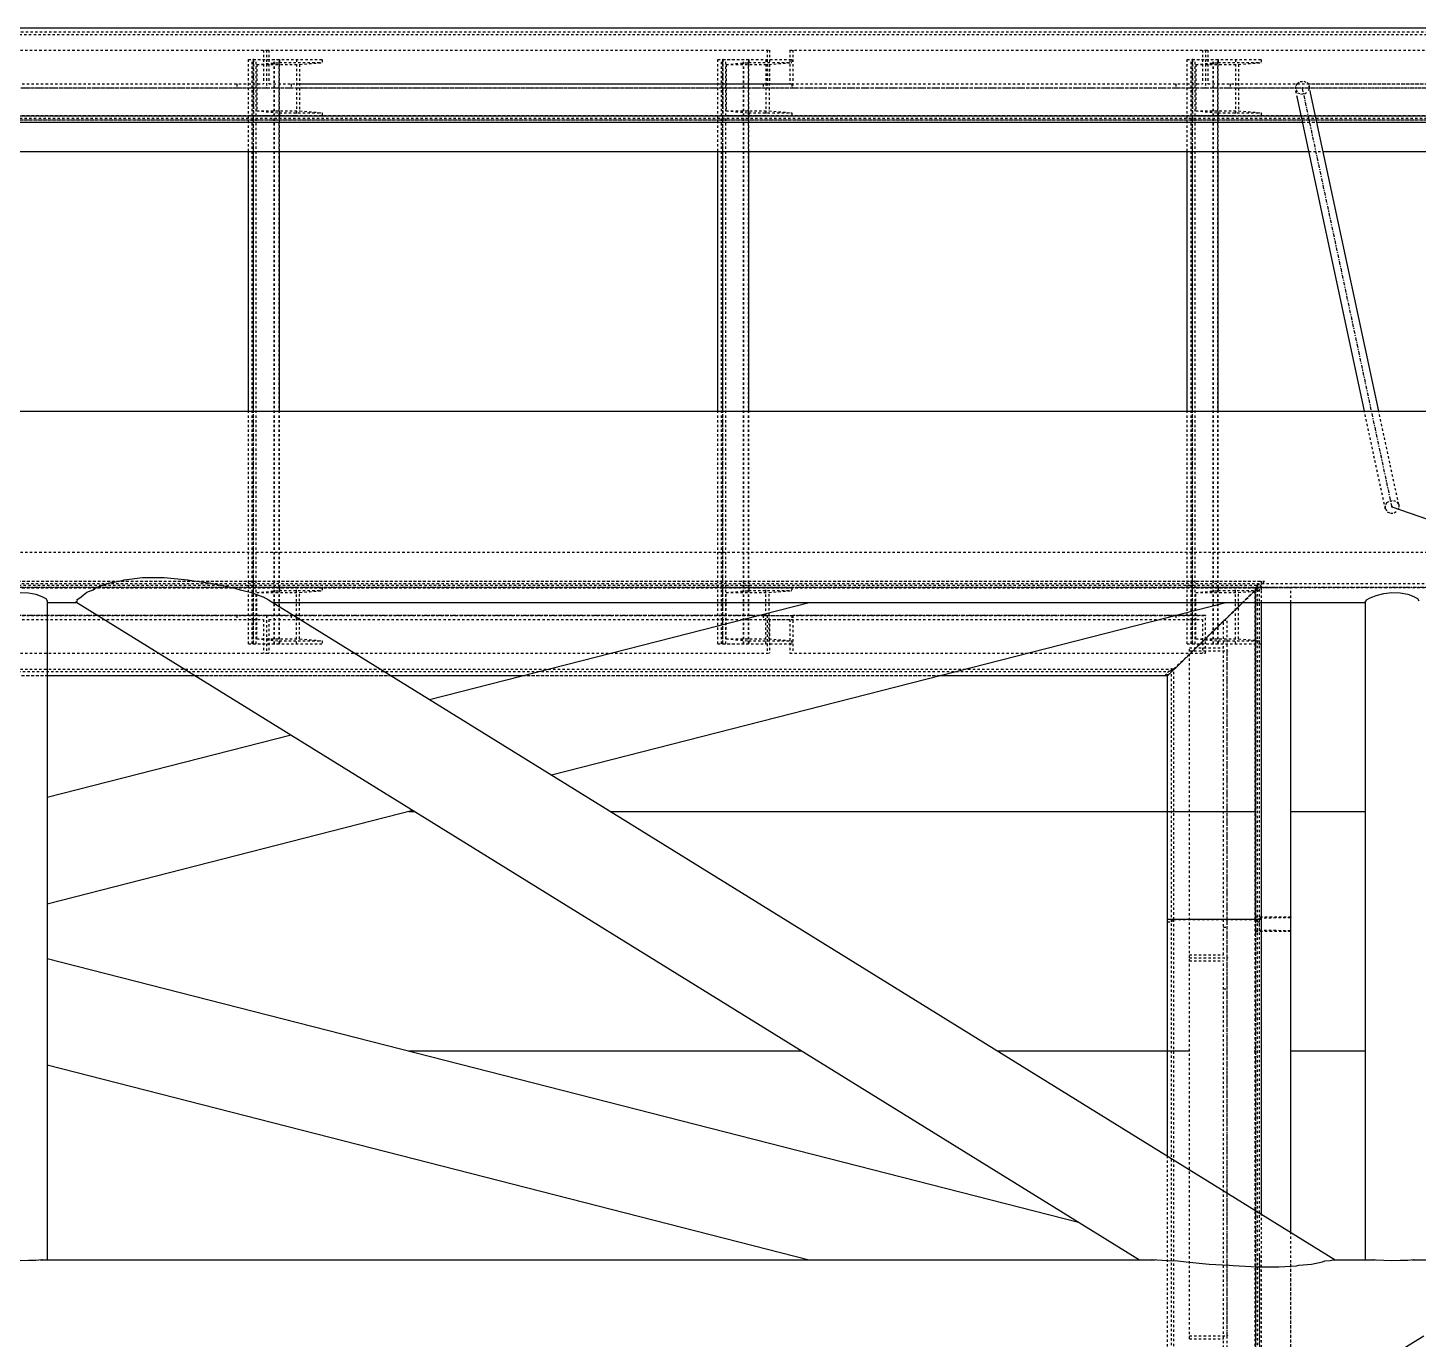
# Model space of a CAD drawing. Header units: millimetres. Extents: x 5143 to 30813, y 232 to 21408.
# Drawn here: x 24304.6 to 24599.5, y 17293.7 to 17571.9 of the extents above; entities that cross this region are included whole.
import ezdxf

# ---------------------------------------------------------------- set-up
doc = ezdxf.new("R2010")
doc.units = ezdxf.units.MM
doc.header["$LTSCALE"] = 0.25
for name, pattern in [('CENTER', [50.8, 31.75, -6.35, 6.35, -6.35]), ('XKITLINE00', [0]), ('XKITLINE02', [4, 2, -2]), ('XKITLINE03', [6, 3, -1, 1, -1])]:
    doc.linetypes.add(name, pattern=pattern)

msp = doc.modelspace()

# ---------------------------------------------------------------- linework, layer by layer
at = {"color": 3, "linetype": 'XKITLINE02'}
for p, q in [((23616.13, 17571.02), (24787.73, 17571.02)), ((23616.82, 17570.49), (24788.53, 17570.49)), ((24267.02, 17567.16), (24355.19, 17567.16)), ((24354.56, 17567.16), (24354.56, 17559.96)), ((24355.19, 17567.16), (24355.19, 17559.16)), ((24355.19, 17567.16), (24461.92, 17567.16)), ((24355.19, 17567.16), (24355.19, 17559.16)), ((24355.72, 17567.16), (24355.72, 17559.96)), ((24461.39, 17567.16), (24461.39, 17559.16)), ((24461.92, 17567.16), (24461.92, 17559.96)), ((24466.19, 17567.16), (24466.19, 17559.96)), ((24466.19, 17567.16), (24554.36, 17567.16)), ((24466.82, 17567.16), (24466.82, 17559.16)), ((24553.73, 17567.16), (24553.73, 17559.96)), ((24554.36, 17567.16), (24554.36, 17559.16)), ((24554.36, 17567.16), (24661.09, 17567.16)), ((24554.36, 17567.16), (24554.36, 17559.16)), ((24554.89, 17567.16), (24554.89, 17559.96)), ((24351.36, 17565.17), (24357.93, 17565.17)), ((24351.36, 17545.67), (24351.36, 17565.17)), ((24352.15, 17441.17), (24352.15, 17565.17)), ((24352.45, 17545.67), (24352.45, 17565.17)), ((24352.45, 17565.17), (24367.02, 17565.17)), ((24352.45, 17565.17), (24352.45, 17553.17)), ((24353.05, 17441.17), (24353.05, 17565.17)), ((24353.15, 17564.11), (24357.93, 17564.49)), ((24353.15, 17564.11), (24362.24, 17564.11)), ((24353.15, 17564.11), (24353.15, 17554.24)), ((24356.84, 17441.17), (24356.84, 17565.17)), ((24356.9, 17441.17), (24356.9, 17565.17)), ((24357.87, 17441.17), (24357.87, 17565.17)), ((24357.93, 17545.67), (24357.93, 17565.17)), ((24357.93, 17565.17), (24357.93, 17564.49)), ((24357.93, 17564.49), (24367.02, 17564.49)), ((24361.55, 17565.17), (24361.55, 17553.17)), ((24362.24, 17564.11), (24367.02, 17564.49)), ((24362.24, 17564.11), (24362.24, 17554.24)), ((24367.02, 17565.17), (24367.02, 17564.49)), ((24450.95, 17565.17), (24457.51, 17565.17)), ((24450.95, 17545.67), (24450.95, 17565.17)), ((24451.74, 17441.17), (24451.74, 17565.17)), ((24452.04, 17565.17), (24466.61, 17565.17)), ((24452.04, 17565.17), (24452.04, 17553.17)), ((24452.04, 17545.67), (24452.04, 17565.17)), ((24452.64, 17441.17), (24452.64, 17565.17)), ((24452.73, 17564.11), (24457.51, 17564.49)), ((24452.73, 17564.11), (24461.83, 17564.11)), ((24452.73, 17564.11), (24452.73, 17554.24)), ((24456.42, 17441.17), (24456.42, 17565.17)), ((24456.49, 17441.17), (24456.49, 17565.17)), ((24457.45, 17441.17), (24457.45, 17565.17)), ((24457.51, 17565.17), (24457.51, 17564.49)), ((24457.51, 17545.67), (24457.51, 17565.17)), ((24457.51, 17564.49), (24466.61, 17564.49)), ((24461.13, 17565.17), (24461.13, 17553.17)), ((24461.83, 17564.11), (24466.61, 17564.49)), ((24461.83, 17564.11), (24461.83, 17554.24)), ((24466.61, 17565.17), (24466.61, 17564.49)), ((24550.53, 17565.17), (24557.1, 17565.17)), ((24550.53, 17545.67), (24550.53, 17565.17)), ((24551.33, 17441.17), (24551.33, 17565.17)), ((24551.62, 17565.17), (24566.2, 17565.17)), ((24551.62, 17565.17), (24551.62, 17553.17)), ((24551.62, 17545.67), (24551.62, 17565.17)), ((24552.22, 17441.17), (24552.22, 17565.17)), ((24552.32, 17564.11), (24557.1, 17564.49)), ((24552.32, 17564.11), (24561.42, 17564.11)), ((24552.32, 17564.11), (24552.32, 17554.24)), ((24556.01, 17441.17), (24556.01, 17565.17)), ((24556.07, 17441.17), (24556.07, 17565.17)), ((24557.04, 17441.17), (24557.04, 17565.17)), ((24557.1, 17565.17), (24557.1, 17564.49)), ((24557.1, 17545.67), (24557.1, 17565.17)), ((24557.1, 17564.49), (24566.2, 17564.49)), ((24560.72, 17565.17), (24560.72, 17553.17)), ((24561.42, 17564.11), (24566.2, 17564.49)), ((24561.42, 17564.11), (24561.42, 17554.24)), ((24566.2, 17565.17), (24566.2, 17564.49)), ((24573.82, 17560.05), (24574.47, 17560.47)), ((24574.47, 17560.47), (24575.24, 17560.54)), ((24575.24, 17560.54), (24575.93, 17560.24)), ((24575.93, 17560.24), (24576.36, 17559.66)), ((24261.36, 17559.96), (24354.56, 17559.96)), ((24261.36, 17559.16), (24355.19, 17559.16)), ((24285.48, 17559.16), (24355.19, 17559.16)), ((24348.91, 17559.96), (24348.91, 17559.16)), ((24355.19, 17559.16), (24466.67, 17559.16)), ((24355.72, 17559.96), (24466.67, 17559.96)), ((24360.47, 17559.96), (24360.47, 17559.16)), ((24361.55, 17559.16), (24461.39, 17559.16)), ((24362.24, 17559.96), (24466.67, 17559.96)), ((24460.53, 17559.96), (24460.53, 17559.16)), ((24460.53, 17559.96), (24553.73, 17559.96)), ((24460.53, 17559.16), (24554.36, 17559.16)), ((24466.67, 17559.96), (24466.67, 17559.16)), ((24548.08, 17559.96), (24548.08, 17559.16)), ((24554.36, 17559.16), (24573.49, 17559.16)), ((24554.89, 17559.96), (24665.85, 17559.96)), ((24559.64, 17559.96), (24559.64, 17559.16)), ((24560.72, 17559.16), (24665.85, 17559.16)), ((24573.82, 17560.05), (24573.47, 17559.4)), ((24573.47, 17559.4), (24573.52, 17558.69)), ((24573.89, 17556.94), (24573.52, 17558.69)), ((24573.52, 17558.69), (24573.94, 17558.11)), ((24573.94, 17558.11), (24574.64, 17557.81)), ((24574.64, 17557.81), (24575.41, 17557.88)), ((24575.41, 17557.88), (24576.06, 17558.3)), ((24576.4, 17558.95), (24576.06, 17558.3)), ((24576.14, 17559.96), (24665.85, 17559.96)), ((24576.69, 17558.08), (24576.36, 17559.66)), ((24576.36, 17559.66), (24576.4, 17558.95)), ((23610.85, 17553.17), (24777.99, 17553.17)), ((23611.1, 17552.32), (24777.87, 17552.32)), ((23612.61, 17553.17), (24777.99, 17553.17)), ((23612.75, 17552.32), (24777.87, 17552.32)), ((23619.88, 17552.72), (24787.73, 17552.72)), ((23620.35, 17553.26), (24788.53, 17553.26)), ((23702.05, 17551.87), (24788.63, 17551.87)), ((24352.45, 17553.17), (24367.02, 17553.17)), ((24353.15, 17554.24), (24362.24, 17554.24)), ((24353.15, 17554.24), (24357.93, 17553.85)), ((24357.93, 17553.85), (24367.02, 17553.85)), ((24357.93, 17553.85), (24357.93, 17553.17)), ((24362.24, 17554.24), (24367.02, 17553.85)), ((24367.02, 17553.85), (24367.02, 17553.17)), ((24452.04, 17553.17), (24466.61, 17553.17)), ((24452.73, 17554.24), (24461.83, 17554.24)), ((24452.73, 17554.24), (24457.51, 17553.85)), ((24457.51, 17553.85), (24466.61, 17553.85)), ((24457.51, 17553.85), (24457.51, 17553.17)), ((24461.83, 17554.24), (24466.61, 17553.85)), ((24466.61, 17553.85), (24466.61, 17553.17)), ((24551.62, 17553.17), (24566.2, 17553.17)), ((24552.32, 17554.24), (24561.42, 17554.24)), ((24552.32, 17554.24), (24557.1, 17553.85)), ((24557.1, 17553.85), (24566.2, 17553.85)), ((24557.1, 17553.85), (24557.1, 17553.17)), ((24561.42, 17554.24), (24566.2, 17553.85)), ((24566.2, 17553.85), (24566.2, 17553.17)), ((24574.98, 17551.87), (24578.02, 17551.87)), ((24576.3, 17545.67), (24579.35, 17545.67)), ((24351.36, 17441.17), (24351.36, 17490.57)), ((24352.45, 17441.17), (24352.45, 17490.57)), ((24357.93, 17441.17), (24357.93, 17490.57)), ((24450.95, 17441.17), (24450.95, 17490.57)), ((24452.04, 17441.17), (24452.04, 17490.57)), ((24457.51, 17441.17), (24457.51, 17490.57)), ((24550.53, 17441.17), (24550.53, 17490.57)), ((24551.62, 17441.17), (24551.62, 17490.57)), ((24557.1, 17441.17), (24557.1, 17490.57)), ((24592.54, 17469.79), (24588.09, 17490.57)), ((24595.37, 17470.76), (24591.14, 17490.57)), ((24592.84, 17471.15), (24592.49, 17470.5)), ((24592.49, 17470.5), (24592.54, 17469.79)), ((24592.54, 17469.79), (24592.96, 17469.21)), ((24592.84, 17471.15), (24593.48, 17471.57)), ((24592.96, 17469.21), (24593.66, 17468.91)), ((24593.48, 17471.57), (24594.26, 17471.64)), ((24593.66, 17468.91), (24594.43, 17468.98)), ((24594.26, 17471.64), (24594.95, 17471.34)), ((24594.43, 17468.98), (24595.07, 17469.4)), ((24594.95, 17471.34), (24595.37, 17470.76)), ((24595.42, 17470.05), (24595.07, 17469.4)), ((24595.37, 17470.76), (24595.42, 17470.05)), ((23627.02, 17460.67), (24777.99, 17460.67)), ((23636.52, 17454.47), (24566.93, 17454.47)), ((23726.4, 17454.47), (24566.25, 17454.47)), ((24562.32, 17449.97), (24566.93, 17454.47)), ((24565.38, 17453.62), (24566.25, 17454.47)), ((24565.45, 17453.65), (24566.3, 17454.47)), ((24566.3, 17449.97), (24566.3, 17454.47)), ((23628.3, 17454.02), (24777.87, 17454.02)), ((23628.32, 17453.17), (24777.99, 17453.17)), ((23636.69, 17453.62), (24565.38, 17453.62)), ((23637.41, 17453.09), (24565.44, 17453.09)), ((24352.45, 17453.17), (24367.02, 17453.17)), ((24352.45, 17441.17), (24352.45, 17453.17)), ((24353.15, 17452.11), (24357.93, 17452.49)), ((24353.15, 17452.11), (24362.24, 17452.11)), ((24353.15, 17442.24), (24353.15, 17452.11)), ((24357.93, 17453.17), (24357.93, 17452.49)), ((24357.93, 17452.49), (24367.02, 17452.49)), ((24361.55, 17441.17), (24361.55, 17453.17)), ((24362.24, 17452.11), (24367.02, 17452.49)), ((24362.24, 17442.24), (24362.24, 17452.11)), ((24367.02, 17453.17), (24367.02, 17452.49)), ((24452.04, 17453.17), (24466.61, 17453.17)), ((24452.04, 17441.17), (24452.04, 17453.17)), ((24452.73, 17452.11), (24457.51, 17452.49)), ((24452.73, 17452.11), (24461.83, 17452.11)), ((24452.73, 17442.24), (24452.73, 17452.11)), ((24457.51, 17453.17), (24457.51, 17452.49)), ((24457.51, 17452.49), (24466.61, 17452.49)), ((24461.13, 17441.17), (24461.13, 17453.17)), ((24461.83, 17452.11), (24466.61, 17452.49)), ((24461.83, 17442.24), (24461.83, 17452.11)), ((24466.61, 17453.17), (24466.61, 17452.49)), ((24547.68, 17435.89), (24564.92, 17452.55)), ((24547.76, 17435.86), (24565.44, 17453.09)), ((24551.62, 17453.17), (24566.2, 17453.17)), ((24551.62, 17441.17), (24551.62, 17453.17)), ((24552.32, 17452.11), (24557.1, 17452.49)), ((24552.32, 17452.11), (24561.42, 17452.11)), ((24552.32, 17442.24), (24552.32, 17452.11)), ((24557.1, 17453.17), (24557.1, 17452.49)), ((24557.1, 17452.49), (24566.2, 17452.49)), ((24560.72, 17441.17), (24560.72, 17453.17)), ((24561.42, 17452.11), (24566.2, 17452.49)), ((24561.42, 17442.24), (24561.42, 17452.11)), ((24562.33, 17449.97), (24566.3, 17453.81)), ((24565.45, 17453.65), (24564.92, 17452.55)), ((24564.92, 17382.75), (24564.92, 17452.55)), ((24565, 17453.17), (24572.5, 17453.17)), ((24565, 17380.27), (24565, 17453.17)), ((24565.38, 17453.62), (24565.44, 17453.09)), ((24565.45, 17382.25), (24565.45, 17453.65)), ((24565.85, 17380.27), (24565.85, 17453.17)), ((24566.2, 17453.17), (24566.2, 17452.49)), ((24566.3, 17449.97), (24566.3, 17452.69)), ((24572.5, 17449.97), (24572.5, 17453.17)), ((24546.3, 17434.47), (24560.88, 17448.57)), ((24261.36, 17447.19), (24355.19, 17447.19)), ((24261.36, 17446.39), (24354.56, 17446.39)), ((24348.91, 17447.19), (24348.91, 17446.39)), ((24354.56, 17446.39), (24354.56, 17439.19)), ((24355.19, 17447.19), (24466.67, 17447.19)), ((24355.19, 17447.19), (24355.19, 17439.19)), ((24355.19, 17447.19), (24355.19, 17439.19)), ((24355.72, 17446.39), (24466.67, 17446.39)), ((24355.72, 17446.39), (24355.72, 17439.19)), ((24360.47, 17447.19), (24360.47, 17446.39)), ((24460.53, 17447.19), (24554.36, 17447.19)), ((24460.53, 17447.19), (24460.53, 17446.39)), ((24460.53, 17446.39), (24553.73, 17446.39)), ((24461.39, 17447.19), (24461.39, 17439.19)), ((24461.92, 17446.39), (24461.92, 17439.19)), ((24466.19, 17446.39), (24466.19, 17439.19)), ((24466.67, 17447.19), (24466.67, 17446.39)), ((24466.82, 17447.19), (24466.82, 17439.19)), ((24548.08, 17447.19), (24548.08, 17446.39)), ((24553.73, 17446.39), (24553.73, 17439.19)), ((24554.36, 17439.19), (24554.36, 17447.19)), ((24558.2, 17375.24), (24558.2, 17446.19)), ((24558.2, 17446.19), (24559, 17446.19)), ((24559, 17374.59), (24559, 17446.19)), ((24351.36, 17441.17), (24357.93, 17441.17)), ((24352.45, 17441.17), (24367.02, 17441.17)), ((24353.15, 17442.24), (24362.24, 17442.24)), ((24353.15, 17442.24), (24357.93, 17441.85)), ((24357.93, 17441.85), (24367.02, 17441.85)), ((24357.93, 17441.85), (24357.93, 17441.17)), ((24362.24, 17442.24), (24367.02, 17441.85)), ((24367.02, 17441.85), (24367.02, 17441.17)), ((24450.95, 17441.17), (24457.51, 17441.17)), ((24452.04, 17441.17), (24466.61, 17441.17)), ((24452.73, 17442.24), (24461.83, 17442.24)), ((24452.73, 17442.24), (24457.51, 17441.85)), ((24457.51, 17441.85), (24466.61, 17441.85)), ((24457.51, 17441.85), (24457.51, 17441.17)), ((24461.83, 17442.24), (24466.61, 17441.85)), ((24466.61, 17441.85), (24466.61, 17441.17)), ((24550.53, 17441.17), (24557.1, 17441.17)), ((24551, 17374.59), (24551, 17440.34)), ((24551, 17440.34), (24558.2, 17440.34)), ((24551, 17439.69), (24559, 17439.69)), ((24551.62, 17441.17), (24566.2, 17441.17)), ((24552.32, 17442.24), (24561.42, 17442.24)), ((24552.32, 17442.24), (24557.1, 17441.85)), ((24557.1, 17441.85), (24566.2, 17441.85)), ((24557.1, 17441.85), (24557.1, 17441.17)), ((24561.42, 17442.24), (24566.2, 17441.85)), ((24566.2, 17441.85), (24566.2, 17441.17)), ((24267.02, 17439.19), (24355.19, 17439.19)), ((24355.19, 17439.19), (24461.92, 17439.19)), ((24466.19, 17439.19), (24554.36, 17439.19)), ((23640.51, 17435.32), (24546.61, 17435.32)), ((23641.01, 17435.86), (24547.76, 17435.86)), ((23642.4, 17434.47), (24546.42, 17434.47)), ((24297.26, 17434.47), (24308.66, 17434.47)), ((24340.09, 17434.47), (24381.58, 17434.47)), ((24409.63, 17434.47), (24498.08, 17434.47)), ((24545.74, 17434.47), (24546.61, 17435.32)), ((24546.3, 17435.14), (24547.15, 17435.96)), ((24546.3, 17382.25), (24546.3, 17435.14)), ((24546.61, 17435.32), (24547.76, 17435.86)), ((24547.15, 17435.96), (24547.68, 17435.89)), ((24547.15, 17382.25), (24547.15, 17435.96)), ((24547.68, 17382.75), (24547.68, 17435.89)), ((24565, 17383.29), (24572.5, 17383.29)), ((24565, 15740.27), (24565, 17383.29)), ((24572.5, 15809.97), (24572.5, 17383.29)), ((24572.5, 17383.29), (24572.5, 17383.16)), ((24546.3, 17382.25), (24547.15, 17382.25)), ((24546.3, 17382.25), (24547.15, 17382.25)), ((24547.15, 17382.25), (24547.68, 17382.75)), ((24547.15, 17382.25), (24547.68, 17382.75)), ((24547.15, 15752.41), (24547.15, 17382.25)), ((24547.68, 15753.25), (24547.68, 17382.75)), ((24547.68, 17382.75), (24564.92, 17382.75)), ((24547.68, 17382.75), (24564.92, 17382.75)), ((24558.2, 17381.09), (24559, 17381.09)), ((24564.91, 15753.25), (24564.92, 17382.75)), ((24564.92, 17382.75), (24565.45, 17382.25)), ((24564.92, 17382.75), (24565.45, 17382.25)), ((24565.45, 15752.41), (24565.45, 17382.25)), ((24565.45, 17382.25), (24566.3, 17382.25)), ((24565.45, 17382.25), (24566.3, 17382.25)), ((24565.85, 17383.08), (24572.5, 17383.16)), ((24565.85, 15740.48), (24565.85, 17383.08)), ((24565.85, 17380.48), (24572.5, 17380.4)), ((24566.3, 17382.25), (24566.3, 17382.81)), ((24572.5, 17380.27), (24572.5, 17381.79)), ((24565, 17380.27), (24572.5, 17380.27)), ((24565, 17380.27), (24572.5, 17380.27)), ((24551, 17375.24), (24558.2, 17375.24)), ((24551, 17293.79), (24551, 17374.6)), ((24551, 17374.6), (24559, 17374.6)), ((24551, 17374.59), (24559, 17374.59)), ((24559, 17287.87), (24559, 17374.6)), ((24551, 17373.94), (24558.2, 17373.94)), ((24558.2, 17287.87), (24558.2, 17373.94)), ((24558.2, 17368.01), (24559, 17368.01)), ((24546.3, 15807.12), (24546.3, 17332.58)), ((24566.3, 17269.97), (24566.3, 17320.21)), ((24572.5, 17269.97), (24572.5, 17316.38)), ((24565.85, 17311.54), (24565.85, 15740.48)), ((24572.5, 15743.16), (24572.5, 17310.06)), ((24565, 17309.24), (24565, 15740.27)), ((24551, 17294.45), (24559, 17294.45)), ((24551, 17293.79), (24558.2, 17293.79))]:
    msp.add_line(p, q, dxfattribs=at)
at = {"color": 7, "linetype": 'XKITLINE00'}
for p, q in [((23616.61, 17571.87), (24788.63, 17571.87)), ((24591.14, 17490.57), (24576.69, 17558.08)), ((24588.09, 17490.57), (24573.89, 17556.94)), ((24287.03, 17551.87), (24574.98, 17551.87)), ((24578.02, 17551.87), (24788.63, 17551.87)), ((24288.36, 17545.67), (24576.3, 17545.67)), ((24351.36, 17490.57), (24351.36, 17545.67)), ((24352.45, 17490.57), (24352.45, 17545.67)), ((24357.93, 17490.57), (24357.93, 17545.67)), ((24450.95, 17490.57), (24450.95, 17545.67)), ((24452.04, 17490.57), (24452.04, 17545.67)), ((24457.51, 17490.57), (24457.51, 17545.67)), ((24550.53, 17490.57), (24550.53, 17545.67)), ((24551.62, 17490.57), (24551.62, 17545.67)), ((24557.1, 17490.57), (24557.1, 17545.67)), ((24579.35, 17545.67), (24777.99, 17545.67)), ((24546.42, 17434.47), (24562.32, 17449.97)), ((24560.88, 17448.57), (24562.33, 17449.97)), ((24566.3, 17382.81), (24566.3, 17449.97)), ((24572.5, 17381.79), (24572.5, 17449.97)), ((24308.66, 17434.47), (24340.09, 17434.47)), ((24381.58, 17434.47), (24409.63, 17434.47)), ((24498.08, 17434.47), (24546.42, 17434.47)), ((24546.3, 17382.81), (24546.3, 17434.47)), ((24546.3, 17332.58), (24546.3, 17382.81)), ((24546.3, 17382.81), (24566.3, 17382.81)), ((24546.3, 17382.81), (24566.3, 17382.81)), ((24566.3, 17320.21), (24566.3, 17382.81)), ((24572.5, 17316.38), (24572.5, 17381.79))]:
    msp.add_line(p, q, dxfattribs=at)
at = {"color": 1, "linetype": 'XKITLINE03'}
for p, q in [((24352.45, 17441.17), (24352.45, 17565.17)), ((24452.04, 17441.17), (24452.04, 17565.17)), ((24551.62, 17441.17), (24551.62, 17565.17)), ((24267.64, 17559.16), (24355.19, 17559.16)), ((24355.19, 17559.16), (24461.39, 17559.16)), ((24466.82, 17559.16), (24554.36, 17559.16)), ((24554.36, 17559.16), (24660.57, 17559.16)), ((24593.96, 17470.27), (24574.94, 17559.17)), ((23621.74, 17553.17), (24776.17, 17553.17)), ((24361.55, 17553.17), (24352.45, 17553.17)), ((24461.13, 17553.17), (24452.04, 17553.17)), ((24560.72, 17553.17), (24551.62, 17553.17)), ((24776.17, 17453.17), (23621.74, 17453.17)), ((24361.55, 17453.17), (24352.45, 17453.17)), ((24461.13, 17453.17), (24452.04, 17453.17)), ((24560.72, 17453.17), (24551.62, 17453.17)), ((24565, 17453.17), (24565, 17380.27)), ((24355.19, 17447.19), (24267.64, 17447.19)), ((24461.39, 17447.19), (24355.19, 17447.19)), ((24554.36, 17447.19), (24466.82, 17447.19)), ((24559, 17374.59), (24559, 17439.69)), ((24565, 17380.27), (24565, 15740.27)), ((24559, 17294.45), (24559, 17374.6))]:
    msp.add_line(p, q, dxfattribs=at)
at = {"color": 8, "linetype": 'XKITLINE00'}
for p, q in [((23551.69, 17490.57), (24815.88, 17490.57)), ((24319.08, 17453.12), (24321.66, 17454.09)), ((24321.66, 17454.09), (24324.57, 17454.66)), ((24324.57, 17454.66), (24325.03, 17454.8)), ((24325.03, 17454.8), (24328.93, 17455.27)), ((24328.93, 17455.27), (24333.5, 17455.27)), ((24333.5, 17455.27), (24338.52, 17454.8)), ((24338.52, 17454.8), (24339.3, 17454.66)), ((24339.3, 17454.66), (24343.39, 17454.09)), ((24343.39, 17454.09), (24347.97, 17453.12)), ((24302.96, 17452.08), (24304.72, 17452.03)), ((24304.72, 17452.03), (24306.31, 17451.74)), ((24306.31, 17451.74), (24307.57, 17451.24)), ((24307.57, 17451.24), (24307.69, 17451.14)), ((24307.69, 17451.14), (24308.38, 17450.81)), ((24315.01, 17450.54), (24315.88, 17451.14)), ((24315.89, 17451.17), (24315.88, 17451.14)), ((24315.89, 17451.17), (24317.13, 17452.14)), ((24317.13, 17452.14), (24318.43, 17452.63)), ((24318.43, 17452.63), (24319.08, 17453.12)), ((24347.97, 17453.12), (24349.64, 17452.63)), ((24349.64, 17452.63), (24351.71, 17452.14)), ((24351.71, 17452.14), (24354.44, 17451.17)), ((24354.51, 17451.14), (24355.6, 17450.54)), ((24589.34, 17450.98), (24589.9, 17451.14)), ((24589.9, 17451.14), (24590.6, 17451.47)), ((24590.6, 17451.47), (24592.19, 17451.88)), ((24592.19, 17451.88), (24593.95, 17452.07)), ((24593.95, 17452.07), (24595.71, 17452.02)), ((24595.71, 17452.02), (24597.3, 17451.73)), ((24597.3, 17451.73), (24598.56, 17451.23)), ((24598.56, 17451.23), (24598.67, 17451.14)), ((24598.67, 17451.14), (24599.37, 17450.8)), ((24308.38, 17450.81), (24308.66, 17450.36)), ((24308.66, 17450.36), (24308.66, 17310.57)), ((24308.66, 17449.97), (24315.03, 17449.97)), ((24314.79, 17450.12), (24315.07, 17450.23)), ((24314.79, 17450.12), (24540.39, 17310.57)), ((24315.01, 17450.54), (24315.07, 17450.23)), ((24355.6, 17450.54), (24581.87, 17310.57)), ((24356.52, 17449.97), (24588.25, 17449.97)), ((24389.78, 17429.4), (24470.29, 17449.97)), ((24415.64, 17413.41), (24558.73, 17449.97)), ((24588.25, 17450.18), (24588.33, 17450.23)), ((24588.25, 17450.18), (24588.25, 17310.57)), ((24588.53, 17450.55), (24588.33, 17450.23)), ((24588.53, 17450.55), (24589.34, 17450.98)), ((24599.37, 17450.8), (24599.65, 17450.36)), ((24308.66, 17408.67), (24360.42, 17421.9)), ((24308.66, 17386.07), (24386.28, 17405.9)), ((24385.38, 17405.67), (24386.65, 17405.67)), ((24428.14, 17405.67), (24565, 17405.67)), ((24572.5, 17405.67), (24588.25, 17405.67)), ((24308.66, 17374.48), (24527.47, 17318.56)), ((24385.38, 17354.87), (24468.77, 17354.87)), ((24510.26, 17354.87), (24551, 17354.87)), ((24564.71, 17354.87), (24565, 17354.87)), ((24572.5, 17354.87), (24588.25, 17354.87)), ((24308.66, 17351.88), (24470.29, 17310.57)), ((24302.96, 17310.43), (24304.72, 17310.44)), ((24304.72, 17310.44), (24306.31, 17310.5)), ((24306.31, 17310.5), (24307.57, 17310.6)), ((24307.21, 17310.57), (24543.78, 17310.57)), ((24307.57, 17310.6), (24307.69, 17310.62)), ((24307.69, 17310.62), (24308, 17310.57)), ((24542.66, 17310.57), (24543.04, 17310.62)), ((24543.04, 17310.62), (24543.11, 17310.62)), ((24543.11, 17310.62), (24546.23, 17310.42)), ((24546.23, 17310.42), (24548.52, 17310.31)), ((24548.52, 17310.31), (24550.32, 17310.09)), ((24550.32, 17310.09), (24555.16, 17309.65)), ((24555.16, 17309.65), (24559.43, 17309.39)), ((24574.16, 17309.39), (24576.9, 17309.65)), ((24576.9, 17309.65), (24579.2, 17310.08)), ((24579.2, 17310.08), (24579.72, 17310.31)), ((24579.72, 17310.31), (24580.82, 17310.41)), ((24580.82, 17310.41), (24581.67, 17310.62)), ((24581.49, 17310.57), (24590.4, 17310.57)), ((24581.67, 17310.62), (24581.77, 17310.57)), ((24589.36, 17310.57), (24589.9, 17310.62)), ((24589.87, 17310.57), (24590.15, 17310.6)), ((24589.9, 17310.62), (24590.6, 17310.55)), ((24590.6, 17310.55), (24592.19, 17310.47)), ((24592.19, 17310.47), (24593.95, 17310.43)), ((24593.95, 17310.43), (24595.71, 17310.44)), ((24595.71, 17310.44), (24597.3, 17310.5)), ((24597.3, 17310.5), (24598.56, 17310.6)), ((24598.2, 17310.57), (24606.85, 17310.57)), ((24598.56, 17310.6), (24598.67, 17310.62)), ((24598.67, 17310.62), (24598.99, 17310.57)), ((24559.43, 17309.39), (24560.23, 17309.31)), ((24560.23, 17309.31), (24565.34, 17309.02)), ((24565.34, 17309.02), (24569.92, 17309.02)), ((24569.92, 17309.02), (24573.72, 17309.3)), ((24573.72, 17309.3), (24574.16, 17309.39))]:
    msp.add_line(p, q, dxfattribs=at)
at = {"color": 8, "linetype": 'CENTER'}
for p, q in [((24593.95, 17470.27), (24832.37, 17387.77)), ((24593.95, 17290.27), (24884.52, 17470.27))]:
    msp.add_line(p, q, dxfattribs=at)
at = {"color": 1, "linetype": 'XKITLINE00'}
for centre in [(24352.45, 17565.17), (24452.04, 17565.17), (24551.62, 17565.17), (24355.19, 17559.16), (24355.19, 17559.16), (24461.39, 17559.16), (24466.82, 17559.16), (24554.36, 17559.16), (24554.36, 17559.16), (24574.94, 17559.17), (24352.45, 17553.17), (24361.55, 17553.17), (24452.04, 17553.17), (24461.13, 17553.17), (24551.62, 17553.17), (24560.72, 17553.17), (24593.96, 17470.27), (24352.45, 17453.17), (24361.55, 17453.17), (24452.04, 17453.17), (24461.13, 17453.17), (24551.62, 17453.17), (24560.72, 17453.17), (24565, 17453.17), (24355.19, 17447.19), (24355.19, 17447.19), (24461.39, 17447.19), (24466.82, 17447.19), (24554.36, 17447.19), (24352.45, 17441.17), (24452.04, 17441.17), (24551.62, 17441.17), (24559, 17439.69), (24565, 17380.27), (24565, 17380.27), (24559, 17374.6), (24559, 17374.59), (24559, 17294.45)]:
    msp.add_circle(centre, 0.05, dxfattribs=at)
at = {"color": 8, "linetype": 'XKITLINE00'}
msp.add_circle((24593.95, 17470.27), 0.05, dxfattribs=at)

doc.saveas('drawing.dxf')
